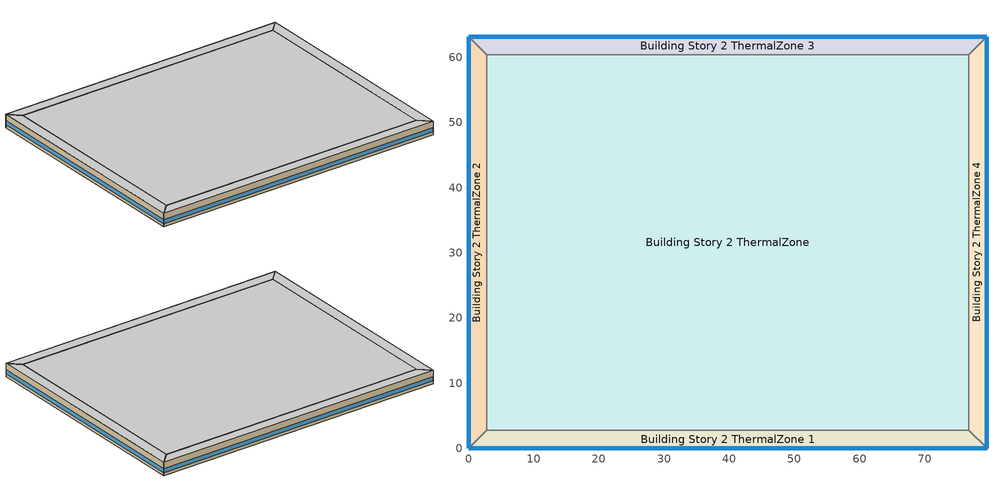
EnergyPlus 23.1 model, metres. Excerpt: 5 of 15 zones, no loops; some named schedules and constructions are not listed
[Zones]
Building Story 2 ThermalZone
 floor adiabatic (Typical Interior Floor): 76.72,2.83 2.83,2.83 2.83,60.36 76.72,60.37 z3.6
 wall adiabatic (Typical Interior Wall): 2.83,2.83 76.72,2.83 76.72,60.37 2.83,60.36 2.83,2.83 z3.6:7.2
 ceiling adiabatic (Typical Interior Ceiling): 76.72,60.37 2.83,60.36 2.83,2.83 76.72,2.83 z7.2
Building Story 2 ThermalZone 1
 floor adiabatic (Typical Interior Ceiling): 79.55,0 0,0 2.83,2.83 76.72,2.83 z3.6
 wall outside (Typical Insulated Steel Framed Exterior Wall R-20.41): 0,0 79.55,0 z3.6:7.2
 wall adiabatic (Typical Interior Wall): 79.55,0 76.72,2.83 2.83,2.83 0,0 z3.6:7.2
 window (U 0.48 SHGC 0.40 Dbl Ref-D Clr 6mm/13mm): 0.03,0 79.52,0 z4.36:5.44
 ceiling adiabatic (Typical Interior Ceiling): 76.72,2.83 2.83,2.83 0,0 79.55,0 z7.2
Building Story 2 ThermalZone 2
 floor adiabatic (Typical Interior Ceiling): 0,0 0,63.19 2.83,60.36 2.83,2.83 z3.6
 wall outside (Typical Insulated Steel Framed Exterior Wall R-20.41): 0,63.19 0,0 z3.6:7.2
 wall adiabatic (Typical Interior Wall): 0,0 2.83,2.83 2.83,60.36 0,63.19 z3.6:7.2
 window (U 0.48 SHGC 0.40 Dbl Ref-D Clr 6mm/13mm): 0,63.17 0,0.03 z4.36:5.44
 ceiling adiabatic (Typical Interior Ceiling): 2.83,2.83 2.83,60.36 0,63.19 0,0 z7.2
Building Story 2 ThermalZone 3
 floor adiabatic (Typical Interior Ceiling): 0,63.19 79.55,63.19 76.72,60.37 2.83,60.36 z3.6
 wall outside (Typical Insulated Steel Framed Exterior Wall R-20.41): 79.55,63.19 0,63.19 z3.6:7.2
 wall adiabatic (Typical Interior Wall): 0,63.19 2.83,60.36 76.72,60.37 79.55,63.19 z3.6:7.2
 window (U 0.48 SHGC 0.40 Dbl Ref-D Clr 6mm/13mm): 79.52,63.19 0.03,63.19 z4.36:5.44
 ceiling adiabatic (Typical Interior Ceiling): 2.83,60.36 76.72,60.37 79.55,63.19 0,63.19 z7.2
Building Story 2 ThermalZone 4
 floor adiabatic (Typical Interior Ceiling): 79.55,63.19 79.55,0 76.72,2.83 76.72,60.37 z3.6
 wall outside (Typical Insulated Steel Framed Exterior Wall R-20.41): 79.55,0 79.55,63.19 z3.6:7.2
 wall adiabatic (Typical Interior Wall): 79.55,63.19 76.72,60.37 76.72,2.83 79.55,0 z3.6:7.2
 window (U 0.48 SHGC 0.40 Dbl Ref-D Clr 6mm/13mm): 79.55,0.03 79.55,63.17 z4.36:5.44
 ceiling adiabatic (Typical Interior Ceiling): 76.72,60.37 76.72,2.83 79.55,0 79.55,63.19 z7.2
[Schedule:Week:Daily]
SchoolSecondary BLDG_LIGHT_CORRIDOR_SCH_2013 Week Rule - Jun26-Jul2: SchoolSecondary BLDG_LIGHT_CORRIDOR_SCH_2013 Wknd Day, SchoolSecondary BLDG_LIGHT_CORRIDOR_SCH_2013 Wkdy Day, SchoolSecondary BLDG_LIGHT_CORRIDOR_SCH_2013 Wkdy Day, SchoolSecondary BLDG_LIGHT_CORRIDOR_SCH_2013 Wkdy Day, SchoolSecondary BLDG_LIGHT_CORRIDOR_SCH_2013 Wkdy Day, SchoolSecondary BLDG_LIGHT_CORRIDOR_SCH_2013 Wkdy Day 1, SchoolSecondary BLDG_LIGHT_CORRIDOR_SCH_2013 Wknd Day 1, SchoolSecondary BLDG_LIGHT_CORRIDOR_SCH_2013 Default, SchoolSecondary BLDG_LIGHT_CORRIDOR_SCH_2013 Summer Design Day, SchoolSecondary BLDG_LIGHT_CORRIDOR_SCH_2013 Winter Design Day, SchoolSecondary BLDG_LIGHT_CORRIDOR_SCH_2013 Default, SchoolSecondary BLDG_LIGHT_CORRIDOR_SCH_2013 Default
SchoolSecondary BLDG_LIGHT_CORRIDOR_SCH_2013 Week Rule - Jul3-Aug27: SchoolSecondary BLDG_LIGHT_CORRIDOR_SCH_2013 Wknd Day 1, SchoolSecondary BLDG_LIGHT_CORRIDOR_SCH_2013 Wkdy Day 1, SchoolSecondary BLDG_LIGHT_CORRIDOR_SCH_2013 Wkdy Day 1, SchoolSecondary BLDG_LIGHT_CORRIDOR_SCH_2013 Wkdy Day 1, SchoolSecondary BLDG_LIGHT_CORRIDOR_SCH_2013 Wkdy Day 1, SchoolSecondary BLDG_LIGHT_CORRIDOR_SCH_2013 Wkdy Day 1, SchoolSecondary BLDG_LIGHT_CORRIDOR_SCH_2013 Wknd Day 1, SchoolSecondary BLDG_LIGHT_CORRIDOR_SCH_2013 Default, SchoolSecondary BLDG_LIGHT_CORRIDOR_SCH_2013 Summer Design Day, SchoolSecondary BLDG_LIGHT_CORRIDOR_SCH_2013 Winter Design Day, SchoolSecondary BLDG_LIGHT_CORRIDOR_SCH_2013 Default, SchoolSecondary BLDG_LIGHT_CORRIDOR_SCH_2013 Default
SchoolSecondary BLDG_LIGHT_CORRIDOR_SCH_2013 Week Rule - Aug28-Sep3: SchoolSecondary BLDG_LIGHT_CORRIDOR_SCH_2013 Wknd Day 1, SchoolSecondary BLDG_LIGHT_CORRIDOR_SCH_2013 Wkdy Day 1, SchoolSecondary BLDG_LIGHT_CORRIDOR_SCH_2013 Wkdy Day 1, SchoolSecondary BLDG_LIGHT_CORRIDOR_SCH_2013 Wkdy Day 1, SchoolSecondary BLDG_LIGHT_CORRIDOR_SCH_2013 Wkdy Day 2, SchoolSecondary BLDG_LIGHT_CORRIDOR_SCH_2013 Wkdy Day 2, SchoolSecondary BLDG_LIGHT_CORRIDOR_SCH_2013 Default, SchoolSecondary BLDG_LIGHT_CORRIDOR_SCH_2013 Default, SchoolSecondary BLDG_LIGHT_CORRIDOR_SCH_2013 Summer Design Day, SchoolSecondary BLDG_LIGHT_CORRIDOR_SCH_2013 Winter Design Day, SchoolSecondary BLDG_LIGHT_CORRIDOR_SCH_2013 Default, SchoolSecondary BLDG_LIGHT_CORRIDOR_SCH_2013 Default
SchoolSecondary BLDG_LIGHT_CORRIDOR_SCH_2013 Week Rule - Sep4-Dec31: SchoolSecondary BLDG_LIGHT_CORRIDOR_SCH_2013 Default, SchoolSecondary BLDG_LIGHT_CORRIDOR_SCH_2013 Wkdy Day 2, SchoolSecondary BLDG_LIGHT_CORRIDOR_SCH_2013 Wkdy Day 2, SchoolSecondary BLDG_LIGHT_CORRIDOR_SCH_2013 Wkdy Day 2, SchoolSecondary BLDG_LIGHT_CORRIDOR_SCH_2013 Wkdy Day 2, SchoolSecondary BLDG_LIGHT_CORRIDOR_SCH_2013 Wkdy Day 2, SchoolSecondary BLDG_LIGHT_CORRIDOR_SCH_2013 Default, SchoolSecondary BLDG_LIGHT_CORRIDOR_SCH_2013 Default, SchoolSecondary BLDG_LIGHT_CORRIDOR_SCH_2013 Summer Design Day, SchoolSecondary BLDG_LIGHT_CORRIDOR_SCH_2013 Winter Design Day, SchoolSecondary BLDG_LIGHT_CORRIDOR_SCH_2013 Default, SchoolSecondary BLDG_LIGHT_CORRIDOR_SCH_2013 Default
SchoolSecondary BLDG_LIGHT_GYM_SCH_2013 Week Rule - Jan1-Jan1: SchoolSecondary BLDG_LIGHT_GYM_SCH_2013 Wknd Day, SchoolSecondary BLDG_LIGHT_GYM_SCH_2013 Wknd Day, SchoolSecondary BLDG_LIGHT_GYM_SCH_2013 Wknd Day, SchoolSecondary BLDG_LIGHT_GYM_SCH_2013 Wknd Day, SchoolSecondary BLDG_LIGHT_GYM_SCH_2013 Wknd Day, SchoolSecondary BLDG_LIGHT_GYM_SCH_2013 Wknd Day, SchoolSecondary BLDG_LIGHT_GYM_SCH_2013 Wknd Day, SchoolSecondary BLDG_LIGHT_GYM_SCH_2013 Default, SchoolSecondary BLDG_LIGHT_GYM_SCH_2013 Summer Design Day, SchoolSecondary BLDG_LIGHT_GYM_SCH_2013 Winter Design Day, SchoolSecondary BLDG_LIGHT_GYM_SCH_2013 Default, SchoolSecondary BLDG_LIGHT_GYM_SCH_2013 Default
SchoolSecondary BLDG_LIGHT_GYM_SCH_2013 Week Rule - Jan2-Jun25: SchoolSecondary BLDG_LIGHT_GYM_SCH_2013 Wknd Day, SchoolSecondary BLDG_LIGHT_GYM_SCH_2013 Wkdy Day, SchoolSecondary BLDG_LIGHT_GYM_SCH_2013 Wkdy Day, SchoolSecondary BLDG_LIGHT_GYM_SCH_2013 Wkdy Day, SchoolSecondary BLDG_LIGHT_GYM_SCH_2013 Wkdy Day, SchoolSecondary BLDG_LIGHT_GYM_SCH_2013 Wkdy Day, SchoolSecondary BLDG_LIGHT_GYM_SCH_2013 Wknd Day, SchoolSecondary BLDG_LIGHT_GYM_SCH_2013 Default, SchoolSecondary BLDG_LIGHT_GYM_SCH_2013 Summer Design Day, SchoolSecondary BLDG_LIGHT_GYM_SCH_2013 Winter Design Day, SchoolSecondary BLDG_LIGHT_GYM_SCH_2013 Default, SchoolSecondary BLDG_LIGHT_GYM_SCH_2013 Default
SchoolSecondary BLDG_LIGHT_GYM_SCH_2013 Week Rule - Jun26-Jul2: SchoolSecondary BLDG_LIGHT_GYM_SCH_2013 Wknd Day, SchoolSecondary BLDG_LIGHT_GYM_SCH_2013 Wkdy Day, SchoolSecondary BLDG_LIGHT_GYM_SCH_2013 Wkdy Day, SchoolSecondary BLDG_LIGHT_GYM_SCH_2013 Wkdy Day, SchoolSecondary BLDG_LIGHT_GYM_SCH_2013 Wkdy Day, SchoolSecondary BLDG_LIGHT_GYM_SCH_2013 Wkdy Day 1, SchoolSecondary BLDG_LIGHT_GYM_SCH_2013 Wknd Day 1, SchoolSecondary BLDG_LIGHT_GYM_SCH_2013 Default, SchoolSecondary BLDG_LIGHT_GYM_SCH_2013 Summer Design Day, SchoolSecondary BLDG_LIGHT_GYM_SCH_2013 Winter Design Day, SchoolSecondary BLDG_LIGHT_GYM_SCH_2013 Default, SchoolSecondary BLDG_LIGHT_GYM_SCH_2013 Default
SchoolSecondary BLDG_LIGHT_GYM_SCH_2013 Week Rule - Jul3-Aug27: SchoolSecondary BLDG_LIGHT_GYM_SCH_2013 Wknd Day 1, SchoolSecondary BLDG_LIGHT_GYM_SCH_2013 Wkdy Day 1, SchoolSecondary BLDG_LIGHT_GYM_SCH_2013 Wkdy Day 1, SchoolSecondary BLDG_LIGHT_GYM_SCH_2013 Wkdy Day 1, SchoolSecondary BLDG_LIGHT_GYM_SCH_2013 Wkdy Day 1, SchoolSecondary BLDG_LIGHT_GYM_SCH_2013 Wkdy Day 1, SchoolSecondary BLDG_LIGHT_GYM_SCH_2013 Wknd Day 1, SchoolSecondary BLDG_LIGHT_GYM_SCH_2013 Default, SchoolSecondary BLDG_LIGHT_GYM_SCH_2013 Summer Design Day, SchoolSecondary BLDG_LIGHT_GYM_SCH_2013 Winter Design Day, SchoolSecondary BLDG_LIGHT_GYM_SCH_2013 Default, SchoolSecondary BLDG_LIGHT_GYM_SCH_2013 Default
SchoolSecondary BLDG_LIGHT_GYM_SCH_2013 Week Rule - Aug28-Sep3: SchoolSecondary BLDG_LIGHT_GYM_SCH_2013 Wknd Day 1, SchoolSecondary BLDG_LIGHT_GYM_SCH_2013 Wkdy Day 1, SchoolSecondary BLDG_LIGHT_GYM_SCH_2013 Wkdy Day 1, SchoolSecondary BLDG_LIGHT_GYM_SCH_2013 Wkdy Day 1, SchoolSecondary BLDG_LIGHT_GYM_SCH_2013 Wkdy Day 2, SchoolSecondary BLDG_LIGHT_GYM_SCH_2013 Wkdy Day 2, SchoolSecondary BLDG_LIGHT_GYM_SCH_2013 Default, SchoolSecondary BLDG_LIGHT_GYM_SCH_2013 Default, SchoolSecondary BLDG_LIGHT_GYM_SCH_2013 Summer Design Day, SchoolSecondary BLDG_LIGHT_GYM_SCH_2013 Winter Design Day, SchoolSecondary BLDG_LIGHT_GYM_SCH_2013 Default, SchoolSecondary BLDG_LIGHT_GYM_SCH_2013 Default
SchoolSecondary BLDG_LIGHT_GYM_SCH_2013 Week Rule - Sep4-Dec31: SchoolSecondary BLDG_LIGHT_GYM_SCH_2013 Default, SchoolSecondary BLDG_LIGHT_GYM_SCH_2013 Wkdy Day 2, SchoolSecondary BLDG_LIGHT_GYM_SCH_2013 Wkdy Day 2, SchoolSecondary BLDG_LIGHT_GYM_SCH_2013 Wkdy Day 2, SchoolSecondary BLDG_LIGHT_GYM_SCH_2013 Wkdy Day 2, SchoolSecondary BLDG_LIGHT_GYM_SCH_2013 Wkdy Day 2, SchoolSecondary BLDG_LIGHT_GYM_SCH_2013 Default, SchoolSecondary BLDG_LIGHT_GYM_SCH_2013 Default, SchoolSecondary BLDG_LIGHT_GYM_SCH_2013 Summer Design Day, SchoolSecondary BLDG_LIGHT_GYM_SCH_2013 Winter Design Day, SchoolSecondary BLDG_LIGHT_GYM_SCH_2013 Default, SchoolSecondary BLDG_LIGHT_GYM_SCH_2013 Default
SchoolSecondary BLDG_LIGHT_LIBRARY_SCH_2013 Week Rule - Jan1-Jan1: SchoolSecondary BLDG_LIGHT_LIBRARY_SCH_2013 Wknd Day, SchoolSecondary BLDG_LIGHT_LIBRARY_SCH_2013 Wknd Day, SchoolSecondary BLDG_LIGHT_LIBRARY_SCH_2013 Wknd Day, SchoolSecondary BLDG_LIGHT_LIBRARY_SCH_2013 Wknd Day, SchoolSecondary BLDG_LIGHT_LIBRARY_SCH_2013 Wknd Day, SchoolSecondary BLDG_LIGHT_LIBRARY_SCH_2013 Wknd Day, SchoolSecondary BLDG_LIGHT_LIBRARY_SCH_2013 Wknd Day, SchoolSecondary BLDG_LIGHT_LIBRARY_SCH_2013 Default, SchoolSecondary BLDG_LIGHT_LIBRARY_SCH_2013 Summer Design Day, SchoolSecondary BLDG_LIGHT_LIBRARY_SCH_2013 Winter Design Day, SchoolSecondary BLDG_LIGHT_LIBRARY_SCH_2013 Default, SchoolSecondary BLDG_LIGHT_LIBRARY_SCH_2013 Default
SchoolSecondary BLDG_LIGHT_LIBRARY_SCH_2013 Week Rule - Jan2-Jun25: SchoolSecondary BLDG_LIGHT_LIBRARY_SCH_2013 Wknd Day, SchoolSecondary BLDG_LIGHT_LIBRARY_SCH_2013 Wkdy Day, SchoolSecondary BLDG_LIGHT_LIBRARY_SCH_2013 Wkdy Day, SchoolSecondary BLDG_LIGHT_LIBRARY_SCH_2013 Wkdy Day, SchoolSecondary BLDG_LIGHT_LIBRARY_SCH_2013 Wkdy Day, SchoolSecondary BLDG_LIGHT_LIBRARY_SCH_2013 Wkdy Day, SchoolSecondary BLDG_LIGHT_LIBRARY_SCH_2013 Wknd Day, SchoolSecondary BLDG_LIGHT_LIBRARY_SCH_2013 Default, SchoolSecondary BLDG_LIGHT_LIBRARY_SCH_2013 Summer Design Day, SchoolSecondary BLDG_LIGHT_LIBRARY_SCH_2013 Winter Design Day, SchoolSecondary BLDG_LIGHT_LIBRARY_SCH_2013 Default, SchoolSecondary BLDG_LIGHT_LIBRARY_SCH_2013 Default
SchoolSecondary BLDG_LIGHT_LIBRARY_SCH_2013 Week Rule - Jun26-Jul2: SchoolSecondary BLDG_LIGHT_LIBRARY_SCH_2013 Wknd Day, SchoolSecondary BLDG_LIGHT_LIBRARY_SCH_2013 Wkdy Day, SchoolSecondary BLDG_LIGHT_LIBRARY_SCH_2013 Wkdy Day, SchoolSecondary BLDG_LIGHT_LIBRARY_SCH_2013 Wkdy Day, SchoolSecondary BLDG_LIGHT_LIBRARY_SCH_2013 Wkdy Day, SchoolSecondary BLDG_LIGHT_LIBRARY_SCH_2013 Wkdy Day 1, SchoolSecondary BLDG_LIGHT_LIBRARY_SCH_2013 Wknd Day 1, SchoolSecondary BLDG_LIGHT_LIBRARY_SCH_2013 Default, SchoolSecondary BLDG_LIGHT_LIBRARY_SCH_2013 Summer Design Day, SchoolSecondary BLDG_LIGHT_LIBRARY_SCH_2013 Winter Design Day, SchoolSecondary BLDG_LIGHT_LIBRARY_SCH_2013 Default, SchoolSecondary BLDG_LIGHT_LIBRARY_SCH_2013 Default
SchoolSecondary BLDG_LIGHT_LIBRARY_SCH_2013 Week Rule - Jul3-Aug27: SchoolSecondary BLDG_LIGHT_LIBRARY_SCH_2013 Wknd Day 1, SchoolSecondary BLDG_LIGHT_LIBRARY_SCH_2013 Wkdy Day 1, SchoolSecondary BLDG_LIGHT_LIBRARY_SCH_2013 Wkdy Day 1, SchoolSecondary BLDG_LIGHT_LIBRARY_SCH_2013 Wkdy Day 1, SchoolSecondary BLDG_LIGHT_LIBRARY_SCH_2013 Wkdy Day 1, SchoolSecondary BLDG_LIGHT_LIBRARY_SCH_2013 Wkdy Day 1, SchoolSecondary BLDG_LIGHT_LIBRARY_SCH_2013 Wknd Day 1, SchoolSecondary BLDG_LIGHT_LIBRARY_SCH_2013 Default, SchoolSecondary BLDG_LIGHT_LIBRARY_SCH_2013 Summer Design Day, SchoolSecondary BLDG_LIGHT_LIBRARY_SCH_2013 Winter Design Day, SchoolSecondary BLDG_LIGHT_LIBRARY_SCH_2013 Default, SchoolSecondary BLDG_LIGHT_LIBRARY_SCH_2013 Default
SchoolSecondary BLDG_LIGHT_LIBRARY_SCH_2013 Week Rule - Aug28-Sep3: SchoolSecondary BLDG_LIGHT_LIBRARY_SCH_2013 Wknd Day 1, SchoolSecondary BLDG_LIGHT_LIBRARY_SCH_2013 Wkdy Day 1, SchoolSecondary BLDG_LIGHT_LIBRARY_SCH_2013 Wkdy Day 1, SchoolSecondary BLDG_LIGHT_LIBRARY_SCH_2013 Wkdy Day 1, SchoolSecondary BLDG_LIGHT_LIBRARY_SCH_2013 Wkdy Day 2, SchoolSecondary BLDG_LIGHT_LIBRARY_SCH_2013 Wkdy Day 2, SchoolSecondary BLDG_LIGHT_LIBRARY_SCH_2013 Default, SchoolSecondary BLDG_LIGHT_LIBRARY_SCH_2013 Default, SchoolSecondary BLDG_LIGHT_LIBRARY_SCH_2013 Summer Design Day, SchoolSecondary BLDG_LIGHT_LIBRARY_SCH_2013 Winter Design Day, SchoolSecondary BLDG_LIGHT_LIBRARY_SCH_2013 Default, SchoolSecondary BLDG_LIGHT_LIBRARY_SCH_2013 Default
SchoolSecondary BLDG_LIGHT_LIBRARY_SCH_2013 Week Rule - Sep4-Dec31: SchoolSecondary BLDG_LIGHT_LIBRARY_SCH_2013 Default, SchoolSecondary BLDG_LIGHT_LIBRARY_SCH_2013 Wkdy Day 2, SchoolSecondary BLDG_LIGHT_LIBRARY_SCH_2013 Wkdy Day 2, SchoolSecondary BLDG_LIGHT_LIBRARY_SCH_2013 Wkdy Day 2, SchoolSecondary BLDG_LIGHT_LIBRARY_SCH_2013 Wkdy Day 2, SchoolSecondary BLDG_LIGHT_LIBRARY_SCH_2013 Wkdy Day 2, SchoolSecondary BLDG_LIGHT_LIBRARY_SCH_2013 Default, SchoolSecondary BLDG_LIGHT_LIBRARY_SCH_2013 Default, SchoolSecondary BLDG_LIGHT_LIBRARY_SCH_2013 Summer Design Day, SchoolSecondary BLDG_LIGHT_LIBRARY_SCH_2013 Winter Design Day, SchoolSecondary BLDG_LIGHT_LIBRARY_SCH_2013 Default, SchoolSecondary BLDG_LIGHT_LIBRARY_SCH_2013 Default
SchoolSecondary BLDG_LIGHT_LOBBYFLR1_SCH_2013 Week Rule - Jan1-Jan1: SchoolSecondary BLDG_LIGHT_LOBBYFLR1_SCH_2013 Wknd Day, SchoolSecondary BLDG_LIGHT_LOBBYFLR1_SCH_2013 Wknd Day, SchoolSecondary BLDG_LIGHT_LOBBYFLR1_SCH_2013 Wknd Day, SchoolSecondary BLDG_LIGHT_LOBBYFLR1_SCH_2013 Wknd Day, SchoolSecondary BLDG_LIGHT_LOBBYFLR1_SCH_2013 Wknd Day, SchoolSecondary BLDG_LIGHT_LOBBYFLR1_SCH_2013 Wknd Day, SchoolSecondary BLDG_LIGHT_LOBBYFLR1_SCH_2013 Wknd Day, SchoolSecondary BLDG_LIGHT_LOBBYFLR1_SCH_2013 Default, SchoolSecondary BLDG_LIGHT_LOBBYFLR1_SCH_2013 Summer Design Day, SchoolSecondary BLDG_LIGHT_LOBBYFLR1_SCH_2013 Winter Design Day, SchoolSecondary BLDG_LIGHT_LOBBYFLR1_SCH_2013 Default, SchoolSecondary BLDG_LIGHT_LOBBYFLR1_SCH_2013 Default
SchoolSecondary BLDG_LIGHT_LOBBYFLR1_SCH_2013 Week Rule - Jan2-Jun25: SchoolSecondary BLDG_LIGHT_LOBBYFLR1_SCH_2013 Wknd Day, SchoolSecondary BLDG_LIGHT_LOBBYFLR1_SCH_2013 Wkdy Day, SchoolSecondary BLDG_LIGHT_LOBBYFLR1_SCH_2013 Wkdy Day, SchoolSecondary BLDG_LIGHT_LOBBYFLR1_SCH_2013 Wkdy Day, SchoolSecondary BLDG_LIGHT_LOBBYFLR1_SCH_2013 Wkdy Day, SchoolSecondary BLDG_LIGHT_LOBBYFLR1_SCH_2013 Wkdy Day, SchoolSecondary BLDG_LIGHT_LOBBYFLR1_SCH_2013 Wknd Day, SchoolSecondary BLDG_LIGHT_LOBBYFLR1_SCH_2013 Default, SchoolSecondary BLDG_LIGHT_LOBBYFLR1_SCH_2013 Summer Design Day, SchoolSecondary BLDG_LIGHT_LOBBYFLR1_SCH_2013 Winter Design Day, SchoolSecondary BLDG_LIGHT_LOBBYFLR1_SCH_2013 Default, SchoolSecondary BLDG_LIGHT_LOBBYFLR1_SCH_2013 Default
SchoolSecondary BLDG_LIGHT_LOBBYFLR1_SCH_2013 Week Rule - Jun26-Jul2: SchoolSecondary BLDG_LIGHT_LOBBYFLR1_SCH_2013 Wknd Day, SchoolSecondary BLDG_LIGHT_LOBBYFLR1_SCH_2013 Wkdy Day, SchoolSecondary BLDG_LIGHT_LOBBYFLR1_SCH_2013 Wkdy Day, SchoolSecondary BLDG_LIGHT_LOBBYFLR1_SCH_2013 Wkdy Day, SchoolSecondary BLDG_LIGHT_LOBBYFLR1_SCH_2013 Wkdy Day, SchoolSecondary BLDG_LIGHT_LOBBYFLR1_SCH_2013 Wkdy Day 1, SchoolSecondary BLDG_LIGHT_LOBBYFLR1_SCH_2013 Wknd Day 1, SchoolSecondary BLDG_LIGHT_LOBBYFLR1_SCH_2013 Default, SchoolSecondary BLDG_LIGHT_LOBBYFLR1_SCH_2013 Summer Design Day, SchoolSecondary BLDG_LIGHT_LOBBYFLR1_SCH_2013 Winter Design Day, SchoolSecondary BLDG_LIGHT_LOBBYFLR1_SCH_2013 Default, SchoolSecondary BLDG_LIGHT_LOBBYFLR1_SCH_2013 Default
SchoolSecondary BLDG_LIGHT_LOBBYFLR1_SCH_2013 Week Rule - Jul3-Aug27: SchoolSecondary BLDG_LIGHT_LOBBYFLR1_SCH_2013 Wknd Day 1, SchoolSecondary BLDG_LIGHT_LOBBYFLR1_SCH_2013 Wkdy Day 1, SchoolSecondary BLDG_LIGHT_LOBBYFLR1_SCH_2013 Wkdy Day 1, SchoolSecondary BLDG_LIGHT_LOBBYFLR1_SCH_2013 Wkdy Day 1, SchoolSecondary BLDG_LIGHT_LOBBYFLR1_SCH_2013 Wkdy Day 1, SchoolSecondary BLDG_LIGHT_LOBBYFLR1_SCH_2013 Wkdy Day 1, SchoolSecondary BLDG_LIGHT_LOBBYFLR1_SCH_2013 Wknd Day 1, SchoolSecondary BLDG_LIGHT_LOBBYFLR1_SCH_2013 Default, SchoolSecondary BLDG_LIGHT_LOBBYFLR1_SCH_2013 Summer Design Day, SchoolSecondary BLDG_LIGHT_LOBBYFLR1_SCH_2013 Winter Design Day, SchoolSecondary BLDG_LIGHT_LOBBYFLR1_SCH_2013 Default, SchoolSecondary BLDG_LIGHT_LOBBYFLR1_SCH_2013 Default
SchoolSecondary BLDG_LIGHT_LOBBYFLR1_SCH_2013 Week Rule - Aug28-Sep3: SchoolSecondary BLDG_LIGHT_LOBBYFLR1_SCH_2013 Wknd Day 1, SchoolSecondary BLDG_LIGHT_LOBBYFLR1_SCH_2013 Wkdy Day 1, SchoolSecondary BLDG_LIGHT_LOBBYFLR1_SCH_2013 Wkdy Day 1, SchoolSecondary BLDG_LIGHT_LOBBYFLR1_SCH_2013 Wkdy Day 1, SchoolSecondary BLDG_LIGHT_LOBBYFLR1_SCH_2013 Wkdy Day 2, SchoolSecondary BLDG_LIGHT_LOBBYFLR1_SCH_2013 Wkdy Day 2, SchoolSecondary BLDG_LIGHT_LOBBYFLR1_SCH_2013 Default, SchoolSecondary BLDG_LIGHT_LOBBYFLR1_SCH_2013 Default, SchoolSecondary BLDG_LIGHT_LOBBYFLR1_SCH_2013 Summer Design Day, SchoolSecondary BLDG_LIGHT_LOBBYFLR1_SCH_2013 Winter Design Day, SchoolSecondary BLDG_LIGHT_LOBBYFLR1_SCH_2013 Default, SchoolSecondary BLDG_LIGHT_LOBBYFLR1_SCH_2013 Default
SchoolSecondary BLDG_LIGHT_LOBBYFLR1_SCH_2013 Week Rule - Sep4-Dec31: SchoolSecondary BLDG_LIGHT_LOBBYFLR1_SCH_2013 Default, SchoolSecondary BLDG_LIGHT_LOBBYFLR1_SCH_2013 Wkdy Day 2, SchoolSecondary BLDG_LIGHT_LOBBYFLR1_SCH_2013 Wkdy Day 2, SchoolSecondary BLDG_LIGHT_LOBBYFLR1_SCH_2013 Wkdy Day 2, SchoolSecondary BLDG_LIGHT_LOBBYFLR1_SCH_2013 Wkdy Day 2, SchoolSecondary BLDG_LIGHT_LOBBYFLR1_SCH_2013 Wkdy Day 2, SchoolSecondary BLDG_LIGHT_LOBBYFLR1_SCH_2013 Default, SchoolSecondary BLDG_LIGHT_LOBBYFLR1_SCH_2013 Default, SchoolSecondary BLDG_LIGHT_LOBBYFLR1_SCH_2013 Summer Design Day, SchoolSecondary BLDG_LIGHT_LOBBYFLR1_SCH_2013 Winter Design Day, SchoolSecondary BLDG_LIGHT_LOBBYFLR1_SCH_2013 Default, SchoolSecondary BLDG_LIGHT_LOBBYFLR1_SCH_2013 Default
SchoolSecondary BLDG_LIGHT_MECHANICAL_SCH_2013 Week Rule - Jan1-Jan1: SchoolSecondary BLDG_LIGHT_MECHANICAL_SCH_2013 Wknd Day, SchoolSecondary BLDG_LIGHT_MECHANICAL_SCH_2013 Wknd Day, SchoolSecondary BLDG_LIGHT_MECHANICAL_SCH_2013 Wknd Day, SchoolSecondary BLDG_LIGHT_MECHANICAL_SCH_2013 Wknd Day, SchoolSecondary BLDG_LIGHT_MECHANICAL_SCH_2013 Wknd Day, SchoolSecondary BLDG_LIGHT_MECHANICAL_SCH_2013 Wknd Day, SchoolSecondary BLDG_LIGHT_MECHANICAL_SCH_2013 Wknd Day, SchoolSecondary BLDG_LIGHT_MECHANICAL_SCH_2013 Default, SchoolSecondary BLDG_LIGHT_MECHANICAL_SCH_2013 Summer Design Day, SchoolSecondary BLDG_LIGHT_MECHANICAL_SCH_2013 Winter Design Day, SchoolSecondary BLDG_LIGHT_MECHANICAL_SCH_2013 Default, SchoolSecondary BLDG_LIGHT_MECHANICAL_SCH_2013 Default
SchoolSecondary BLDG_LIGHT_MECHANICAL_SCH_2013 Week Rule - Jan2-Jun25: SchoolSecondary BLDG_LIGHT_MECHANICAL_SCH_2013 Wknd Day, SchoolSecondary BLDG_LIGHT_MECHANICAL_SCH_2013 Wkdy Day, SchoolSecondary BLDG_LIGHT_MECHANICAL_SCH_2013 Wkdy Day, SchoolSecondary BLDG_LIGHT_MECHANICAL_SCH_2013 Wkdy Day, SchoolSecondary BLDG_LIGHT_MECHANICAL_SCH_2013 Wkdy Day, SchoolSecondary BLDG_LIGHT_MECHANICAL_SCH_2013 Wkdy Day, SchoolSecondary BLDG_LIGHT_MECHANICAL_SCH_2013 Wknd Day, SchoolSecondary BLDG_LIGHT_MECHANICAL_SCH_2013 Default, SchoolSecondary BLDG_LIGHT_MECHANICAL_SCH_2013 Summer Design Day, SchoolSecondary BLDG_LIGHT_MECHANICAL_SCH_2013 Winter Design Day, SchoolSecondary BLDG_LIGHT_MECHANICAL_SCH_2013 Default, SchoolSecondary BLDG_LIGHT_MECHANICAL_SCH_2013 Default
SchoolSecondary BLDG_LIGHT_MECHANICAL_SCH_2013 Week Rule - Jun26-Jul2: SchoolSecondary BLDG_LIGHT_MECHANICAL_SCH_2013 Wknd Day, SchoolSecondary BLDG_LIGHT_MECHANICAL_SCH_2013 Wkdy Day, SchoolSecondary BLDG_LIGHT_MECHANICAL_SCH_2013 Wkdy Day, SchoolSecondary BLDG_LIGHT_MECHANICAL_SCH_2013 Wkdy Day, SchoolSecondary BLDG_LIGHT_MECHANICAL_SCH_2013 Wkdy Day, SchoolSecondary BLDG_LIGHT_MECHANICAL_SCH_2013 Wkdy Day 1, SchoolSecondary BLDG_LIGHT_MECHANICAL_SCH_2013 Wknd Day 1, SchoolSecondary BLDG_LIGHT_MECHANICAL_SCH_2013 Default, SchoolSecondary BLDG_LIGHT_MECHANICAL_SCH_2013 Summer Design Day, SchoolSecondary BLDG_LIGHT_MECHANICAL_SCH_2013 Winter Design Day, SchoolSecondary BLDG_LIGHT_MECHANICAL_SCH_2013 Default, SchoolSecondary BLDG_LIGHT_MECHANICAL_SCH_2013 Default
SchoolSecondary BLDG_LIGHT_MECHANICAL_SCH_2013 Week Rule - Jul3-Aug27: SchoolSecondary BLDG_LIGHT_MECHANICAL_SCH_2013 Wknd Day 1, SchoolSecondary BLDG_LIGHT_MECHANICAL_SCH_2013 Wkdy Day 1, SchoolSecondary BLDG_LIGHT_MECHANICAL_SCH_2013 Wkdy Day 1, SchoolSecondary BLDG_LIGHT_MECHANICAL_SCH_2013 Wkdy Day 1, SchoolSecondary BLDG_LIGHT_MECHANICAL_SCH_2013 Wkdy Day 1, SchoolSecondary BLDG_LIGHT_MECHANICAL_SCH_2013 Wkdy Day 1, SchoolSecondary BLDG_LIGHT_MECHANICAL_SCH_2013 Wknd Day 1, SchoolSecondary BLDG_LIGHT_MECHANICAL_SCH_2013 Default, SchoolSecondary BLDG_LIGHT_MECHANICAL_SCH_2013 Summer Design Day, SchoolSecondary BLDG_LIGHT_MECHANICAL_SCH_2013 Winter Design Day, SchoolSecondary BLDG_LIGHT_MECHANICAL_SCH_2013 Default, SchoolSecondary BLDG_LIGHT_MECHANICAL_SCH_2013 Default
SchoolSecondary BLDG_LIGHT_MECHANICAL_SCH_2013 Week Rule - Aug28-Sep3: SchoolSecondary BLDG_LIGHT_MECHANICAL_SCH_2013 Wknd Day 1, SchoolSecondary BLDG_LIGHT_MECHANICAL_SCH_2013 Wkdy Day 1, SchoolSecondary BLDG_LIGHT_MECHANICAL_SCH_2013 Wkdy Day 1, SchoolSecondary BLDG_LIGHT_MECHANICAL_SCH_2013 Wkdy Day 1, SchoolSecondary BLDG_LIGHT_MECHANICAL_SCH_2013 Wkdy Day 2, SchoolSecondary BLDG_LIGHT_MECHANICAL_SCH_2013 Wkdy Day 2, SchoolSecondary BLDG_LIGHT_MECHANICAL_SCH_2013 Default, SchoolSecondary BLDG_LIGHT_MECHANICAL_SCH_2013 Default, SchoolSecondary BLDG_LIGHT_MECHANICAL_SCH_2013 Summer Design Day, SchoolSecondary BLDG_LIGHT_MECHANICAL_SCH_2013 Winter Design Day, SchoolSecondary BLDG_LIGHT_MECHANICAL_SCH_2013 Default, SchoolSecondary BLDG_LIGHT_MECHANICAL_SCH_2013 Default
SchoolSecondary BLDG_LIGHT_MECHANICAL_SCH_2013 Week Rule - Sep4-Dec31: SchoolSecondary BLDG_LIGHT_MECHANICAL_SCH_2013 Default, SchoolSecondary BLDG_LIGHT_MECHANICAL_SCH_2013 Wkdy Day 2, SchoolSecondary BLDG_LIGHT_MECHANICAL_SCH_2013 Wkdy Day 2, SchoolSecondary BLDG_LIGHT_MECHANICAL_SCH_2013 Wkdy Day 2, SchoolSecondary BLDG_LIGHT_MECHANICAL_SCH_2013 Wkdy Day 2, SchoolSecondary BLDG_LIGHT_MECHANICAL_SCH_2013 Wkdy Day 2, SchoolSecondary BLDG_LIGHT_MECHANICAL_SCH_2013 Default, SchoolSecondary BLDG_LIGHT_MECHANICAL_SCH_2013 Default, SchoolSecondary BLDG_LIGHT_MECHANICAL_SCH_2013 Summer Design Day, SchoolSecondary BLDG_LIGHT_MECHANICAL_SCH_2013 Winter Design Day, SchoolSecondary BLDG_LIGHT_MECHANICAL_SCH_2013 Default, SchoolSecondary BLDG_LIGHT_MECHANICAL_SCH_2013 Default
SchoolSecondary BLDG_LIGHT_OFFICE_SCH_2013 Week Rule - Jan1-Jan1: SchoolSecondary BLDG_LIGHT_OFFICE_SCH_2013 Wknd Day, SchoolSecondary BLDG_LIGHT_OFFICE_SCH_2013 Wknd Day, SchoolSecondary BLDG_LIGHT_OFFICE_SCH_2013 Wknd Day, SchoolSecondary BLDG_LIGHT_OFFICE_SCH_2013 Wknd Day, SchoolSecondary BLDG_LIGHT_OFFICE_SCH_2013 Wknd Day, SchoolSecondary BLDG_LIGHT_OFFICE_SCH_2013 Wknd Day, SchoolSecondary BLDG_LIGHT_OFFICE_SCH_2013 Wknd Day, SchoolSecondary BLDG_LIGHT_OFFICE_SCH_2013 Default, SchoolSecondary BLDG_LIGHT_OFFICE_SCH_2013 Summer Design Day, SchoolSecondary BLDG_LIGHT_OFFICE_SCH_2013 Winter Design Day, SchoolSecondary BLDG_LIGHT_OFFICE_SCH_2013 Default, SchoolSecondary BLDG_LIGHT_OFFICE_SCH_2013 Default
SchoolSecondary BLDG_LIGHT_OFFICE_SCH_2013 Week Rule - Jan2-Jun25: SchoolSecondary BLDG_LIGHT_OFFICE_SCH_2013 Wknd Day, SchoolSecondary BLDG_LIGHT_OFFICE_SCH_2013 Wkdy Day, SchoolSecondary BLDG_LIGHT_OFFICE_SCH_2013 Wkdy Day, SchoolSecondary BLDG_LIGHT_OFFICE_SCH_2013 Wkdy Day, SchoolSecondary BLDG_LIGHT_OFFICE_SCH_2013 Wkdy Day, SchoolSecondary BLDG_LIGHT_OFFICE_SCH_2013 Wkdy Day, SchoolSecondary BLDG_LIGHT_OFFICE_SCH_2013 Wknd Day, SchoolSecondary BLDG_LIGHT_OFFICE_SCH_2013 Default, SchoolSecondary BLDG_LIGHT_OFFICE_SCH_2013 Summer Design Day, SchoolSecondary BLDG_LIGHT_OFFICE_SCH_2013 Winter Design Day, SchoolSecondary BLDG_LIGHT_OFFICE_SCH_2013 Default, SchoolSecondary BLDG_LIGHT_OFFICE_SCH_2013 Default
SchoolSecondary BLDG_LIGHT_OFFICE_SCH_2013 Week Rule - Jun26-Jul2: SchoolSecondary BLDG_LIGHT_OFFICE_SCH_2013 Wknd Day, SchoolSecondary BLDG_LIGHT_OFFICE_SCH_2013 Wkdy Day, SchoolSecondary BLDG_LIGHT_OFFICE_SCH_2013 Wkdy Day, SchoolSecondary BLDG_LIGHT_OFFICE_SCH_2013 Wkdy Day, SchoolSecondary BLDG_LIGHT_OFFICE_SCH_2013 Wkdy Day, SchoolSecondary BLDG_LIGHT_OFFICE_SCH_2013 Wkdy Day 1, SchoolSecondary BLDG_LIGHT_OFFICE_SCH_2013 Wknd Day 1, SchoolSecondary BLDG_LIGHT_OFFICE_SCH_2013 Default, SchoolSecondary BLDG_LIGHT_OFFICE_SCH_2013 Summer Design Day, SchoolSecondary BLDG_LIGHT_OFFICE_SCH_2013 Winter Design Day, SchoolSecondary BLDG_LIGHT_OFFICE_SCH_2013 Default, SchoolSecondary BLDG_LIGHT_OFFICE_SCH_2013 Default
SchoolSecondary BLDG_LIGHT_OFFICE_SCH_2013 Week Rule - Jul3-Aug27: SchoolSecondary BLDG_LIGHT_OFFICE_SCH_2013 Wknd Day 1, SchoolSecondary BLDG_LIGHT_OFFICE_SCH_2013 Wkdy Day 1, SchoolSecondary BLDG_LIGHT_OFFICE_SCH_2013 Wkdy Day 1, SchoolSecondary BLDG_LIGHT_OFFICE_SCH_2013 Wkdy Day 1, SchoolSecondary BLDG_LIGHT_OFFICE_SCH_2013 Wkdy Day 1, SchoolSecondary BLDG_LIGHT_OFFICE_SCH_2013 Wkdy Day 1, SchoolSecondary BLDG_LIGHT_OFFICE_SCH_2013 Wknd Day 1, SchoolSecondary BLDG_LIGHT_OFFICE_SCH_2013 Default, SchoolSecondary BLDG_LIGHT_OFFICE_SCH_2013 Summer Design Day, SchoolSecondary BLDG_LIGHT_OFFICE_SCH_2013 Winter Design Day, SchoolSecondary BLDG_LIGHT_OFFICE_SCH_2013 Default, SchoolSecondary BLDG_LIGHT_OFFICE_SCH_2013 Default
SchoolSecondary BLDG_LIGHT_OFFICE_SCH_2013 Week Rule - Aug28-Sep3: SchoolSecondary BLDG_LIGHT_OFFICE_SCH_2013 Wknd Day 1, SchoolSecondary BLDG_LIGHT_OFFICE_SCH_2013 Wkdy Day 1, SchoolSecondary BLDG_LIGHT_OFFICE_SCH_2013 Wkdy Day 1, SchoolSecondary BLDG_LIGHT_OFFICE_SCH_2013 Wkdy Day 1, SchoolSecondary BLDG_LIGHT_OFFICE_SCH_2013 Wkdy Day 2, SchoolSecondary BLDG_LIGHT_OFFICE_SCH_2013 Wkdy Day 2, SchoolSecondary BLDG_LIGHT_OFFICE_SCH_2013 Default, SchoolSecondary BLDG_LIGHT_OFFICE_SCH_2013 Default, SchoolSecondary BLDG_LIGHT_OFFICE_SCH_2013 Summer Design Day, SchoolSecondary BLDG_LIGHT_OFFICE_SCH_2013 Winter Design Day, SchoolSecondary BLDG_LIGHT_OFFICE_SCH_2013 Default, SchoolSecondary BLDG_LIGHT_OFFICE_SCH_2013 Default
SchoolSecondary BLDG_LIGHT_OFFICE_SCH_2013 Week Rule - Sep4-Dec31: SchoolSecondary BLDG_LIGHT_OFFICE_SCH_2013 Default, SchoolSecondary BLDG_LIGHT_OFFICE_SCH_2013 Wkdy Day 2, SchoolSecondary BLDG_LIGHT_OFFICE_SCH_2013 Wkdy Day 2, SchoolSecondary BLDG_LIGHT_OFFICE_SCH_2013 Wkdy Day 2, SchoolSecondary BLDG_LIGHT_OFFICE_SCH_2013 Wkdy Day 2, SchoolSecondary BLDG_LIGHT_OFFICE_SCH_2013 Wkdy Day 2, SchoolSecondary BLDG_LIGHT_OFFICE_SCH_2013 Default, SchoolSecondary BLDG_LIGHT_OFFICE_SCH_2013 Default, SchoolSecondary BLDG_LIGHT_OFFICE_SCH_2013 Summer Design Day, SchoolSecondary BLDG_LIGHT_OFFICE_SCH_2013 Winter Design Day, SchoolSecondary BLDG_LIGHT_OFFICE_SCH_2013 Default, SchoolSecondary BLDG_LIGHT_OFFICE_SCH_2013 Default
SchoolSecondary BLDG_LIGHT_BATH_SCH_2013 Week Rule - Jan1-Jan1: SchoolSecondary BLDG_LIGHT_BATH_SCH_2013 Wknd Day, SchoolSecondary BLDG_LIGHT_BATH_SCH_2013 Wknd Day, SchoolSecondary BLDG_LIGHT_BATH_SCH_2013 Wknd Day, SchoolSecondary BLDG_LIGHT_BATH_SCH_2013 Wknd Day, SchoolSecondary BLDG_LIGHT_BATH_SCH_2013 Wknd Day, SchoolSecondary BLDG_LIGHT_BATH_SCH_2013 Wknd Day, SchoolSecondary BLDG_LIGHT_BATH_SCH_2013 Wknd Day, SchoolSecondary BLDG_LIGHT_BATH_SCH_2013 Default, SchoolSecondary BLDG_LIGHT_BATH_SCH_2013 Summer Design Day, SchoolSecondary BLDG_LIGHT_BATH_SCH_2013 Winter Design Day, SchoolSecondary BLDG_LIGHT_BATH_SCH_2013 Default, SchoolSecondary BLDG_LIGHT_BATH_SCH_2013 Default
SchoolSecondary BLDG_LIGHT_BATH_SCH_2013 Week Rule - Jan2-Jun25: SchoolSecondary BLDG_LIGHT_BATH_SCH_2013 Wknd Day, SchoolSecondary BLDG_LIGHT_BATH_SCH_2013 Wkdy Day, SchoolSecondary BLDG_LIGHT_BATH_SCH_2013 Wkdy Day, SchoolSecondary BLDG_LIGHT_BATH_SCH_2013 Wkdy Day, SchoolSecondary BLDG_LIGHT_BATH_SCH_2013 Wkdy Day, SchoolSecondary BLDG_LIGHT_BATH_SCH_2013 Wkdy Day, SchoolSecondary BLDG_LIGHT_BATH_SCH_2013 Wknd Day, SchoolSecondary BLDG_LIGHT_BATH_SCH_2013 Default, SchoolSecondary BLDG_LIGHT_BATH_SCH_2013 Summer Design Day, SchoolSecondary BLDG_LIGHT_BATH_SCH_2013 Winter Design Day, SchoolSecondary BLDG_LIGHT_BATH_SCH_2013 Default, SchoolSecondary BLDG_LIGHT_BATH_SCH_2013 Default
SchoolSecondary BLDG_LIGHT_BATH_SCH_2013 Week Rule - Jun26-Jul2: SchoolSecondary BLDG_LIGHT_BATH_SCH_2013 Wknd Day, SchoolSecondary BLDG_LIGHT_BATH_SCH_2013 Wkdy Day, SchoolSecondary BLDG_LIGHT_BATH_SCH_2013 Wkdy Day, SchoolSecondary BLDG_LIGHT_BATH_SCH_2013 Wkdy Day, SchoolSecondary BLDG_LIGHT_BATH_SCH_2013 Wkdy Day, SchoolSecondary BLDG_LIGHT_BATH_SCH_2013 Wkdy Day 1, SchoolSecondary BLDG_LIGHT_BATH_SCH_2013 Wknd Day 1, SchoolSecondary BLDG_LIGHT_BATH_SCH_2013 Default, SchoolSecondary BLDG_LIGHT_BATH_SCH_2013 Summer Design Day, SchoolSecondary BLDG_LIGHT_BATH_SCH_2013 Winter Design Day, SchoolSecondary BLDG_LIGHT_BATH_SCH_2013 Default, SchoolSecondary BLDG_LIGHT_BATH_SCH_2013 Default
SchoolSecondary BLDG_LIGHT_BATH_SCH_2013 Week Rule - Jul3-Aug27: SchoolSecondary BLDG_LIGHT_BATH_SCH_2013 Wknd Day 1, SchoolSecondary BLDG_LIGHT_BATH_SCH_2013 Wkdy Day 1, SchoolSecondary BLDG_LIGHT_BATH_SCH_2013 Wkdy Day 1, SchoolSecondary BLDG_LIGHT_BATH_SCH_2013 Wkdy Day 1, SchoolSecondary BLDG_LIGHT_BATH_SCH_2013 Wkdy Day 1, SchoolSecondary BLDG_LIGHT_BATH_SCH_2013 Wkdy Day 1, SchoolSecondary BLDG_LIGHT_BATH_SCH_2013 Wknd Day 1, SchoolSecondary BLDG_LIGHT_BATH_SCH_2013 Default, SchoolSecondary BLDG_LIGHT_BATH_SCH_2013 Summer Design Day, SchoolSecondary BLDG_LIGHT_BATH_SCH_2013 Winter Design Day, SchoolSecondary BLDG_LIGHT_BATH_SCH_2013 Default, SchoolSecondary BLDG_LIGHT_BATH_SCH_2013 Default
SchoolSecondary BLDG_LIGHT_BATH_SCH_2013 Week Rule - Aug28-Sep3: SchoolSecondary BLDG_LIGHT_BATH_SCH_2013 Wknd Day 1, SchoolSecondary BLDG_LIGHT_BATH_SCH_2013 Wkdy Day 1, SchoolSecondary BLDG_LIGHT_BATH_SCH_2013 Wkdy Day 1, SchoolSecondary BLDG_LIGHT_BATH_SCH_2013 Wkdy Day 1, SchoolSecondary BLDG_LIGHT_BATH_SCH_2013 Wkdy Day 2, SchoolSecondary BLDG_LIGHT_BATH_SCH_2013 Wkdy Day 2, SchoolSecondary BLDG_LIGHT_BATH_SCH_2013 Default, SchoolSecondary BLDG_LIGHT_BATH_SCH_2013 Default, SchoolSecondary BLDG_LIGHT_BATH_SCH_2013 Summer Design Day, SchoolSecondary BLDG_LIGHT_BATH_SCH_2013 Winter Design Day, SchoolSecondary BLDG_LIGHT_BATH_SCH_2013 Default, SchoolSecondary BLDG_LIGHT_BATH_SCH_2013 Default
SchoolSecondary BLDG_LIGHT_BATH_SCH_2013 Week Rule - Sep4-Dec31: SchoolSecondary BLDG_LIGHT_BATH_SCH_2013 Default, SchoolSecondary BLDG_LIGHT_BATH_SCH_2013 Wkdy Day 2, SchoolSecondary BLDG_LIGHT_BATH_SCH_2013 Wkdy Day 2, SchoolSecondary BLDG_LIGHT_BATH_SCH_2013 Wkdy Day 2, SchoolSecondary BLDG_LIGHT_BATH_SCH_2013 Wkdy Day 2, SchoolSecondary BLDG_LIGHT_BATH_SCH_2013 Wkdy Day 2, SchoolSecondary BLDG_LIGHT_BATH_SCH_2013 Default, SchoolSecondary BLDG_LIGHT_BATH_SCH_2013 Default, SchoolSecondary BLDG_LIGHT_BATH_SCH_2013 Summer Design Day, SchoolSecondary BLDG_LIGHT_BATH_SCH_2013 Winter Design Day, SchoolSecondary BLDG_LIGHT_BATH_SCH_2013 Default, SchoolSecondary BLDG_LIGHT_BATH_SCH_2013 Default
SchoolSecondary BLDG_OCC_SCH_Auditorium Week Rule - Jan1-Jan1: SchoolSecondary BLDG_OCC_SCH_Auditorium Wknd Day, SchoolSecondary BLDG_OCC_SCH_Auditorium Wknd Day, SchoolSecondary BLDG_OCC_SCH_Auditorium Wknd Day, SchoolSecondary BLDG_OCC_SCH_Auditorium Wknd Day, SchoolSecondary BLDG_OCC_SCH_Auditorium Wknd Day, SchoolSecondary BLDG_OCC_SCH_Auditorium Wknd Day, SchoolSecondary BLDG_OCC_SCH_Auditorium Wknd Day, SchoolSecondary BLDG_OCC_SCH_Auditorium Default, SchoolSecondary BLDG_OCC_SCH_Auditorium Summer Design Day, SchoolSecondary BLDG_OCC_SCH_Auditorium Winter Design Day, SchoolSecondary BLDG_OCC_SCH_Auditorium Default, SchoolSecondary BLDG_OCC_SCH_Auditorium Default
SchoolSecondary BLDG_OCC_SCH_Auditorium Week Rule - Jan2-Jun25: SchoolSecondary BLDG_OCC_SCH_Auditorium Wknd Day, SchoolSecondary BLDG_OCC_SCH_Auditorium Wkdy|SmrDsn Day, SchoolSecondary BLDG_OCC_SCH_Auditorium Wkdy|SmrDsn Day, SchoolSecondary BLDG_OCC_SCH_Auditorium Wkdy|SmrDsn Day, SchoolSecondary BLDG_OCC_SCH_Auditorium Wkdy|SmrDsn Day, SchoolSecondary BLDG_OCC_SCH_Auditorium Wkdy|SmrDsn Day, SchoolSecondary BLDG_OCC_SCH_Auditorium Wknd Day, SchoolSecondary BLDG_OCC_SCH_Auditorium Default, SchoolSecondary BLDG_OCC_SCH_Auditorium Summer Design Day, SchoolSecondary BLDG_OCC_SCH_Auditorium Winter Design Day, SchoolSecondary BLDG_OCC_SCH_Auditorium Default, SchoolSecondary BLDG_OCC_SCH_Auditorium Default
SchoolSecondary BLDG_OCC_SCH_Auditorium Week Rule - Jun26-Jul2: SchoolSecondary BLDG_OCC_SCH_Auditorium Wknd Day, SchoolSecondary BLDG_OCC_SCH_Auditorium Wkdy|SmrDsn Day, SchoolSecondary BLDG_OCC_SCH_Auditorium Wkdy|SmrDsn Day, SchoolSecondary BLDG_OCC_SCH_Auditorium Wkdy|SmrDsn Day, SchoolSecondary BLDG_OCC_SCH_Auditorium Wkdy|SmrDsn Day, SchoolSecondary BLDG_OCC_SCH_Auditorium Wkdy|SmrDsn Day 1, SchoolSecondary BLDG_OCC_SCH_Auditorium Wknd Day 1, SchoolSecondary BLDG_OCC_SCH_Auditorium Default, SchoolSecondary BLDG_OCC_SCH_Auditorium Summer Design Day, SchoolSecondary BLDG_OCC_SCH_Auditorium Winter Design Day, SchoolSecondary BLDG_OCC_SCH_Auditorium Default, SchoolSecondary BLDG_OCC_SCH_Auditorium Default
SchoolSecondary BLDG_OCC_SCH_Auditorium Week Rule - Jul3-Aug27: SchoolSecondary BLDG_OCC_SCH_Auditorium Wknd Day 1, SchoolSecondary BLDG_OCC_SCH_Auditorium Wkdy|SmrDsn Day 1, SchoolSecondary BLDG_OCC_SCH_Auditorium Wkdy|SmrDsn Day 1, SchoolSecondary BLDG_OCC_SCH_Auditorium Wkdy|SmrDsn Day 1, SchoolSecondary BLDG_OCC_SCH_Auditorium Wkdy|SmrDsn Day 1, SchoolSecondary BLDG_OCC_SCH_Auditorium Wkdy|SmrDsn Day 1, SchoolSecondary BLDG_OCC_SCH_Auditorium Wknd Day 1, SchoolSecondary BLDG_OCC_SCH_Auditorium Default, SchoolSecondary BLDG_OCC_SCH_Auditorium Summer Design Day, SchoolSecondary BLDG_OCC_SCH_Auditorium Winter Design Day, SchoolSecondary BLDG_OCC_SCH_Auditorium Default, SchoolSecondary BLDG_OCC_SCH_Auditorium Default
SchoolSecondary BLDG_OCC_SCH_Auditorium Week Rule - Aug28-Sep3: SchoolSecondary BLDG_OCC_SCH_Auditorium Wknd Day 1, SchoolSecondary BLDG_OCC_SCH_Auditorium Wkdy|SmrDsn Day 1, SchoolSecondary BLDG_OCC_SCH_Auditorium Wkdy|SmrDsn Day 1, SchoolSecondary BLDG_OCC_SCH_Auditorium Wkdy|SmrDsn Day 1, SchoolSecondary BLDG_OCC_SCH_Auditorium Wkdy|SmrDsn Day 2, SchoolSecondary BLDG_OCC_SCH_Auditorium Wkdy|SmrDsn Day 2, SchoolSecondary BLDG_OCC_SCH_Auditorium Default, SchoolSecondary BLDG_OCC_SCH_Auditorium Default, SchoolSecondary BLDG_OCC_SCH_Auditorium Summer Design Day, SchoolSecondary BLDG_OCC_SCH_Auditorium Winter Design Day, SchoolSecondary BLDG_OCC_SCH_Auditorium Default, SchoolSecondary BLDG_OCC_SCH_Auditorium Default
SchoolSecondary BLDG_OCC_SCH_Auditorium Week Rule - Sep4-Dec31: SchoolSecondary BLDG_OCC_SCH_Auditorium Default, SchoolSecondary BLDG_OCC_SCH_Auditorium Wkdy|SmrDsn Day 2, SchoolSecondary BLDG_OCC_SCH_Auditorium Wkdy|SmrDsn Day 2, SchoolSecondary BLDG_OCC_SCH_Auditorium Wkdy|SmrDsn Day 2, SchoolSecondary BLDG_OCC_SCH_Auditorium Wkdy|SmrDsn Day 2, SchoolSecondary BLDG_OCC_SCH_Auditorium Wkdy|SmrDsn Day 2, SchoolSecondary BLDG_OCC_SCH_Auditorium Default, SchoolSecondary BLDG_OCC_SCH_Auditorium Default, SchoolSecondary BLDG_OCC_SCH_Auditorium Summer Design Day, SchoolSecondary BLDG_OCC_SCH_Auditorium Winter Design Day, SchoolSecondary BLDG_OCC_SCH_Auditorium Default, SchoolSecondary BLDG_OCC_SCH_Auditorium Default
SchoolSecondary ACTIVITY_SCH Week Rule - Jan1-Dec31: SchoolSecondary ACTIVITY_SCH Default, SchoolSecondary ACTIVITY_SCH Default, SchoolSecondary ACTIVITY_SCH Default, SchoolSecondary ACTIVITY_SCH Default, SchoolSecondary ACTIVITY_SCH Default, SchoolSecondary ACTIVITY_SCH Default, SchoolSecondary ACTIVITY_SCH Default, SchoolSecondary ACTIVITY_SCH Default, SchoolSecondary ACTIVITY_SCH Summer Design Day, SchoolSecondary ACTIVITY_SCH Winter Design Day, SchoolSecondary ACTIVITY_SCH Default, SchoolSecondary ACTIVITY_SCH Default
Work Efficiency Schedule Week Rule - Jan1-Dec31: Work Efficiency Schedule Default, Work Efficiency Schedule Default, Work Efficiency Schedule Default, Work Efficiency Schedule Default, Work Efficiency Schedule Default, Work Efficiency Schedule Default, Work Efficiency Schedule Default, Work Efficiency Schedule Default, Work Efficiency Schedule Default, Work Efficiency Schedule Default, Work Efficiency Schedule Default, Work Efficiency Schedule Default
Clothing Schedule Week Rule - Jan1-Dec31: Clothing Schedule Default Winter Clothes, Clothing Schedule Default Winter Clothes, Clothing Schedule Default Winter Clothes, Clothing Schedule Default Winter Clothes, Clothing Schedule Default Winter Clothes, Clothing Schedule Default Winter Clothes, Clothing Schedule Default Winter Clothes, Clothing Schedule Default Winter Clothes, Clothing Schedule Default Winter Clothes, Clothing Schedule Default Winter Clothes, Clothing Schedule Default Winter Clothes, Clothing Schedule Default Winter Clothes
Air Velocity Schedule Week Rule - Jan1-Dec31: Air Velocity Schedule Default, Air Velocity Schedule Default, Air Velocity Schedule Default, Air Velocity Schedule Default, Air Velocity Schedule Default, Air Velocity Schedule Default, Air Velocity Schedule Default, Air Velocity Schedule Default, Air Velocity Schedule Default, Air Velocity Schedule Default, Air Velocity Schedule Default, Air Velocity Schedule Default
SchoolSecondary BLDG_OCC_SCH_Cafeteria Week Rule - Jan1-Jan1: SchoolSecondary BLDG_OCC_SCH_Cafeteria Wknd Day, SchoolSecondary BLDG_OCC_SCH_Cafeteria Wknd Day, SchoolSecondary BLDG_OCC_SCH_Cafeteria Wknd Day, SchoolSecondary BLDG_OCC_SCH_Cafeteria Wknd Day, SchoolSecondary BLDG_OCC_SCH_Cafeteria Wknd Day, SchoolSecondary BLDG_OCC_SCH_Cafeteria Wknd Day, SchoolSecondary BLDG_OCC_SCH_Cafeteria Wknd Day, SchoolSecondary BLDG_OCC_SCH_Cafeteria Default, SchoolSecondary BLDG_OCC_SCH_Cafeteria Summer Design Day, SchoolSecondary BLDG_OCC_SCH_Cafeteria Winter Design Day, SchoolSecondary BLDG_OCC_SCH_Cafeteria Default, SchoolSecondary BLDG_OCC_SCH_Cafeteria Default
SchoolSecondary BLDG_OCC_SCH_Cafeteria Week Rule - Jan2-Jun25: SchoolSecondary BLDG_OCC_SCH_Cafeteria Wknd Day, SchoolSecondary BLDG_OCC_SCH_Cafeteria Wkdy|SmrDsn Day, SchoolSecondary BLDG_OCC_SCH_Cafeteria Wkdy|SmrDsn Day, SchoolSecondary BLDG_OCC_SCH_Cafeteria Wkdy|SmrDsn Day, SchoolSecondary BLDG_OCC_SCH_Cafeteria Wkdy|SmrDsn Day, SchoolSecondary BLDG_OCC_SCH_Cafeteria Wkdy|SmrDsn Day, SchoolSecondary BLDG_OCC_SCH_Cafeteria Wknd Day, SchoolSecondary BLDG_OCC_SCH_Cafeteria Default, SchoolSecondary BLDG_OCC_SCH_Cafeteria Summer Design Day, SchoolSecondary BLDG_OCC_SCH_Cafeteria Winter Design Day, SchoolSecondary BLDG_OCC_SCH_Cafeteria Default, SchoolSecondary BLDG_OCC_SCH_Cafeteria Default
SchoolSecondary BLDG_OCC_SCH_Cafeteria Week Rule - Jun26-Jul2: SchoolSecondary BLDG_OCC_SCH_Cafeteria Wknd Day, SchoolSecondary BLDG_OCC_SCH_Cafeteria Wkdy|SmrDsn Day, SchoolSecondary BLDG_OCC_SCH_Cafeteria Wkdy|SmrDsn Day, SchoolSecondary BLDG_OCC_SCH_Cafeteria Wkdy|SmrDsn Day, SchoolSecondary BLDG_OCC_SCH_Cafeteria Wkdy|SmrDsn Day, SchoolSecondary BLDG_OCC_SCH_Cafeteria Wkdy|SmrDsn Day 1, SchoolSecondary BLDG_OCC_SCH_Cafeteria Wknd Day 1, SchoolSecondary BLDG_OCC_SCH_Cafeteria Default, SchoolSecondary BLDG_OCC_SCH_Cafeteria Summer Design Day, SchoolSecondary BLDG_OCC_SCH_Cafeteria Winter Design Day, SchoolSecondary BLDG_OCC_SCH_Cafeteria Default, SchoolSecondary BLDG_OCC_SCH_Cafeteria Default
SchoolSecondary BLDG_OCC_SCH_Cafeteria Week Rule - Jul3-Aug27: SchoolSecondary BLDG_OCC_SCH_Cafeteria Wknd Day 1, SchoolSecondary BLDG_OCC_SCH_Cafeteria Wkdy|SmrDsn Day 1, SchoolSecondary BLDG_OCC_SCH_Cafeteria Wkdy|SmrDsn Day 1, SchoolSecondary BLDG_OCC_SCH_Cafeteria Wkdy|SmrDsn Day 1, SchoolSecondary BLDG_OCC_SCH_Cafeteria Wkdy|SmrDsn Day 1, SchoolSecondary BLDG_OCC_SCH_Cafeteria Wkdy|SmrDsn Day 1, SchoolSecondary BLDG_OCC_SCH_Cafeteria Wknd Day 1, SchoolSecondary BLDG_OCC_SCH_Cafeteria Default, SchoolSecondary BLDG_OCC_SCH_Cafeteria Summer Design Day, SchoolSecondary BLDG_OCC_SCH_Cafeteria Winter Design Day, SchoolSecondary BLDG_OCC_SCH_Cafeteria Default, SchoolSecondary BLDG_OCC_SCH_Cafeteria Default
SchoolSecondary BLDG_OCC_SCH_Cafeteria Week Rule - Aug28-Sep3: SchoolSecondary BLDG_OCC_SCH_Cafeteria Wknd Day 1, SchoolSecondary BLDG_OCC_SCH_Cafeteria Wkdy|SmrDsn Day 1, SchoolSecondary BLDG_OCC_SCH_Cafeteria Wkdy|SmrDsn Day 1, SchoolSecondary BLDG_OCC_SCH_Cafeteria Wkdy|SmrDsn Day 1, SchoolSecondary BLDG_OCC_SCH_Cafeteria Wkdy|SmrDsn Day 2, SchoolSecondary BLDG_OCC_SCH_Cafeteria Wkdy|SmrDsn Day 2, SchoolSecondary BLDG_OCC_SCH_Cafeteria Default, SchoolSecondary BLDG_OCC_SCH_Cafeteria Default, SchoolSecondary BLDG_OCC_SCH_Cafeteria Summer Design Day, SchoolSecondary BLDG_OCC_SCH_Cafeteria Winter Design Day, SchoolSecondary BLDG_OCC_SCH_Cafeteria Default, SchoolSecondary BLDG_OCC_SCH_Cafeteria Default
SchoolSecondary BLDG_OCC_SCH_Cafeteria Week Rule - Sep4-Dec31: SchoolSecondary BLDG_OCC_SCH_Cafeteria Default, SchoolSecondary BLDG_OCC_SCH_Cafeteria Wkdy|SmrDsn Day 2, SchoolSecondary BLDG_OCC_SCH_Cafeteria Wkdy|SmrDsn Day 2, SchoolSecondary BLDG_OCC_SCH_Cafeteria Wkdy|SmrDsn Day 2, SchoolSecondary BLDG_OCC_SCH_Cafeteria Wkdy|SmrDsn Day 2, SchoolSecondary BLDG_OCC_SCH_Cafeteria Wkdy|SmrDsn Day 2, SchoolSecondary BLDG_OCC_SCH_Cafeteria Default, SchoolSecondary BLDG_OCC_SCH_Cafeteria Default, SchoolSecondary BLDG_OCC_SCH_Cafeteria Summer Design Day, SchoolSecondary BLDG_OCC_SCH_Cafeteria Winter Design Day, SchoolSecondary BLDG_OCC_SCH_Cafeteria Default, SchoolSecondary BLDG_OCC_SCH_Cafeteria Default
SchoolSecondary BLDG_OCC_SCH Week Rule - Jan1-Jan1: SchoolSecondary BLDG_OCC_SCH Wknd Day, SchoolSecondary BLDG_OCC_SCH Wknd Day, SchoolSecondary BLDG_OCC_SCH Wknd Day, SchoolSecondary BLDG_OCC_SCH Wknd Day, SchoolSecondary BLDG_OCC_SCH Wknd Day, SchoolSecondary BLDG_OCC_SCH Wknd Day, SchoolSecondary BLDG_OCC_SCH Wknd Day, SchoolSecondary BLDG_OCC_SCH Default, SchoolSecondary BLDG_OCC_SCH Summer Design Day, SchoolSecondary BLDG_OCC_SCH Winter Design Day, SchoolSecondary BLDG_OCC_SCH Default, SchoolSecondary BLDG_OCC_SCH Default
